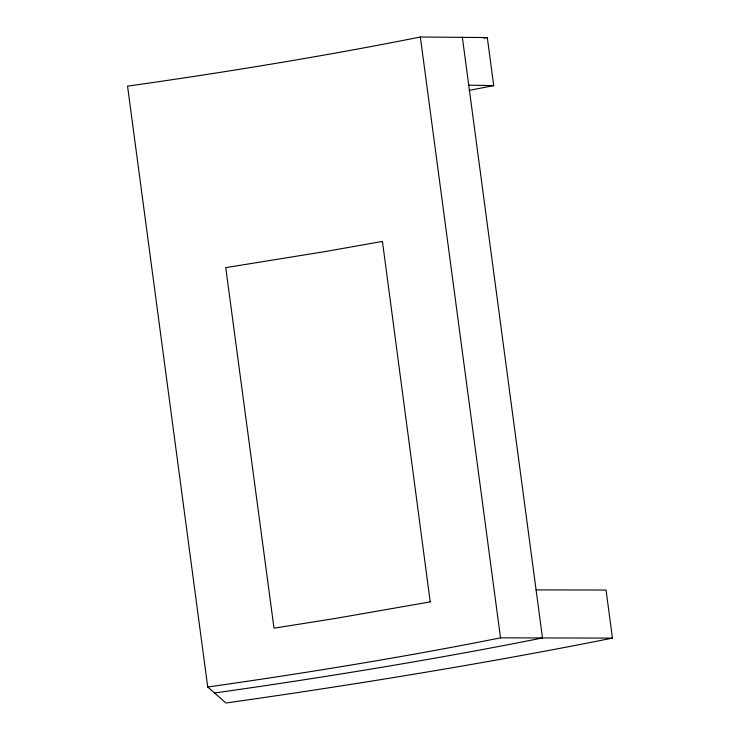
<?xml version="1.0" encoding="UTF-8"?>
<svg xmlns="http://www.w3.org/2000/svg" width="740" height="740" viewBox="0 0 740 740"><rect width="100%" height="100%" fill="white"/><g stroke="black" fill="none" stroke-linecap="round" stroke-linejoin="round"><path stroke-width="1.11" d="M483.96 38.212L487.299 37.564L493.719 85.636L469.197 90.363M536.074 589.882L606.041 590.048L612.452 638.111A803.705 75.637 -7.6 0 1 225.959 703L207.718 686.998L127.548 86.154A608.872 57.304 -7.6 0 0 420.348 37L487.299 37.564M207.718 686.998A608.872 57.304 -7.6 0 0 500.518 637.843L612.452 638.111M468.735 85.174L493.719 85.636M462.324 37.102L542.494 637.945A681.938 64.177 -7.6 0 1 214.554 693.001M420.348 37L500.518 637.843M430.218 601.888L334.859 618.529L274.004 628.177L225.737 267.621L325.406 251.535L382.45 241.397L430.218 601.888"/></g></svg>
